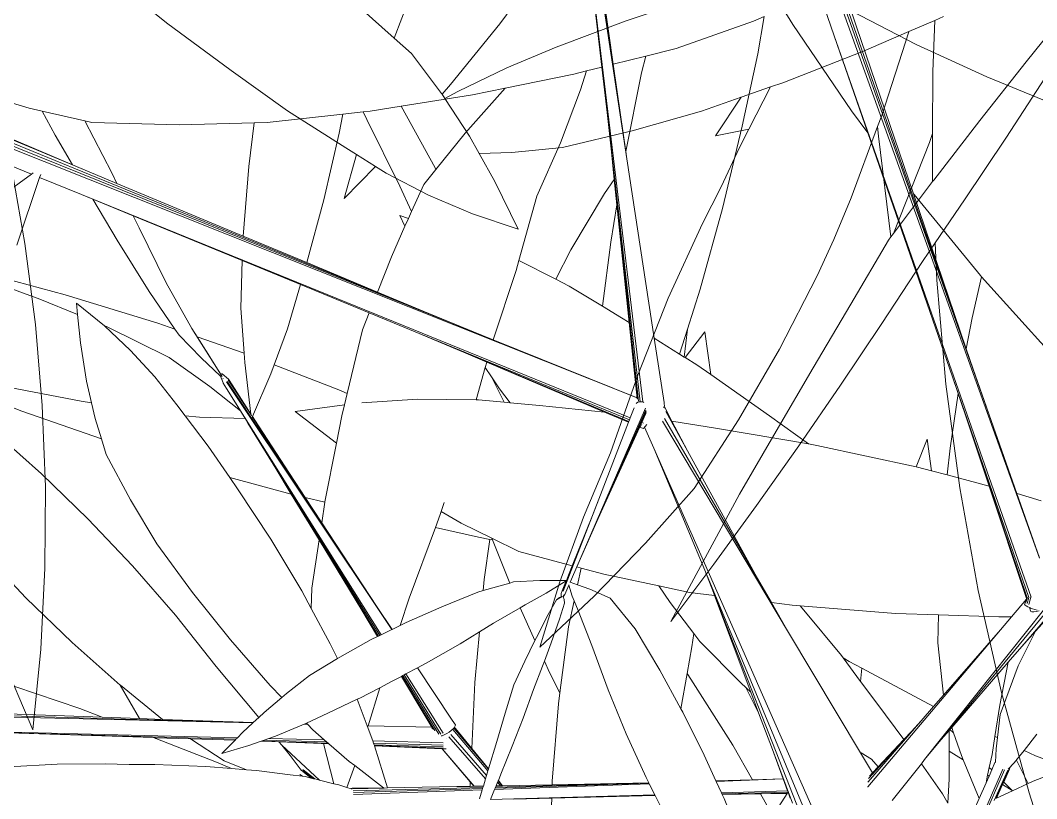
# Model space of a CAD drawing. Header units: millimetres. Extents: x 8 to 218431, y 13 to 56484.
# Drawn here: x 41286.7 to 41479.3, y 8658.9 to 8806.5 of the extents above; entities that cross this region are included whole.
import ezdxf

# ---------------------------------------------------------------- set-up
doc = ezdxf.new("R2010")
doc.units = ezdxf.units.MM
doc.header["$MEASUREMENT"] = 0
doc.layers.add('Edges', color=7, linetype='Continuous', lineweight=18)

# ---------------------------------------------------------------- blocks, each defined once
blk = doc.blocks.new('BAMBOOPLAN')
at = {"layer": 'Edges'}
for p, q in [((-1.974, 7.4927), (-2.9743, 8.7488)), ((-2.0657, 7.6089), (-2.9687, 8.7544)), ((-1.7285, 7.1836), (-2.9809, 8.7428)), ((-2.8629, 8.6354), (-2.6663, 8.3823)), ((-3.1373, 7.8418), (-3.4442, 8.4264)), ((-3.1925, 7.9479), (-3.4423, 8.4281)), ((-2.7907, 8.4348), (-2.715, 8.3392)), ((-2.6939, 8.4181), (-2.4979, 8.3897)), ((-2.6939, 8.4181), (-2.6663, 8.3823)), ((-2.8701, 8.3638), (-2.8313, 8.3319)), ((-2.6663, 8.3823), (-2.3734, 8.0051)), ((-2.4979, 8.3897), (-2.2889, 8.3692)), ((-2.2889, 8.3692), (-2.1041, 8.3588)), ((-2.715, 8.3392), (-2.5436, 8.1209)), ((-2.715, 8.3392), (-1.7153, 7.0763)), ((-2.9348, 8.3058), (-2.9116, 8.3266)), ((-2.9116, 8.3266), (-2.8952, 8.2256)), ((-2.8313, 8.3319), (-2.6047, 8.1624)), ((-3.4002, 8.3002), (-3.2824, 8.0542)), ((-3.4, 8.3001), (-2.8817, 7.2329)), ((-3.3759, 8.3056), (-3.2559, 8.0715)), ((-3.1088, 8.1671), (-2.9348, 8.3058)), ((-2.8952, 8.2256), (-2.8712, 8.0265)), ((-3.1793, 8.1213), (-3.1088, 8.1671)), ((-2.6047, 8.1624), (-2.5436, 8.1209)), ((-3.2559, 8.0715), (-3.1793, 8.1213)), ((-3.1793, 8.1213), (-3.1757, 8.0749)), ((-2.5436, 8.1209), (-2.1116, 7.5705)), ((-3.2559, 8.0715), (-3.1925, 7.9479)), ((-3.1757, 8.0749), (-3.1464, 7.8593)), ((-3.3185, 8.0308), (-3.2824, 8.0542)), ((-3.2824, 8.0542), (-3.2289, 7.9426)), ((-3.5108, 7.9151), (-3.3481, 8.0115)), ((-3.3481, 8.0115), (-3.3185, 8.0308)), ((-3.3185, 8.0308), (-3.3165, 7.9769)), ((-2.8712, 8.0265), (-2.8485, 7.7988)), ((-2.3734, 8.0051), (-2.3707, 8.0033)), ((-2.3734, 8.0051), (-2.1013, 7.6548)), ((-2.3707, 8.0033), (-2.1298, 7.855)), ((-3.3165, 7.9769), (-3.3208, 7.8234)), ((-3.2289, 7.9426), (-2.8882, 7.2313)), ((-3.1832, 7.8458), (-3.2289, 7.9426)), ((-3.1464, 7.8593), (-3.1925, 7.9479)), ((-3.589, 7.8688), (-3.5108, 7.9151)), ((-3.5108, 7.9151), (-3.5733, 7.7645)), ((-3.7612, 7.7772), (-3.589, 7.8688)), ((-3.1514, 7.7777), (-3.1832, 7.8458)), ((-2.8935, 7.2315), (-3.1832, 7.8458)), ((-3.1373, 7.8418), (-3.1464, 7.8593)), ((-2.9086, 7.4062), (-3.1373, 7.8418)), ((-2.1298, 7.855), (-2.1255, 7.8526)), ((-2.1255, 7.8526), (-2.1137, 7.7394)), ((-2.1255, 7.8526), (-1.8827, 7.718)), ((-3.3208, 7.8234), (-3.3347, 7.6665)), ((-2.8485, 7.7988), (-2.8344, 7.5728)), ((-3.8363, 7.7371), (-3.7612, 7.7772)), ((-3.7612, 7.7772), (-3.62, 7.6494)), ((-3.5733, 7.7645), (-3.6166, 7.6455)), ((-3.1514, 7.7777), (-3.164, 7.7327)), ((-3.122, 7.7148), (-3.1514, 7.7777)), ((-3.8538, 7.7288), (-3.8363, 7.7371)), ((-3.164, 7.7327), (-3.2003, 7.5593)), ((-2.1137, 7.7394), (-2.1013, 7.6548)), ((-4.0895, 7.6168), (-3.9032, 7.7053)), ((-3.9032, 7.7053), (-3.8538, 7.7288)), ((-3.9032, 7.7053), (-3.8957, 7.653)), ((-3.8538, 7.7288), (-3.8372, 7.7121)), ((-3.8372, 7.7121), (-3.6942, 7.5707)), ((-3.122, 7.7148), (-3.1046, 7.6134)), ((-2.9862, 7.4241), (-3.122, 7.7148)), ((-3.8957, 7.653), (-3.8762, 7.4692)), ((-3.62, 7.6494), (-3.6166, 7.6455)), ((-3.3347, 7.6665), (-3.3238, 7.4859)), ((-2.1013, 7.6548), (-2.0657, 7.6089)), ((-3.6166, 7.6455), (-3.6343, 7.5966)), ((-4.3118, 7.5336), (-4.1228, 7.6043)), ((-4.1228, 7.6043), (-4.0895, 7.6168)), ((-4.1228, 7.6043), (-4.0975, 7.4879)), ((-3.6343, 7.5966), (-3.6415, 7.5161)), ((-3.1046, 7.6134), (-3.0689, 7.4424)), ((-1.974, 7.4927), (-2.0657, 7.6089)), ((-3.6942, 7.5707), (-3.6415, 7.5161)), ((-2.8344, 7.5728), (-2.8316, 7.4587)), ((-2.0823, 7.5326), (-2.1116, 7.5705)), ((-2.1116, 7.5705), (-1.7212, 7.0733)), ((-3.2003, 7.5593), (-3.2127, 7.4705)), ((-4.5386, 7.4622), (-4.3118, 7.5336)), ((-3.6415, 7.5161), (-3.6433, 7.4957)), ((-2.0823, 7.5326), (-2.0546, 7.3859)), ((-2.0252, 7.4588), (-2.0823, 7.5326)), ((-4.0975, 7.4879), (-4.0511, 7.3048)), ((-3.6682, 7.4954), (-3.6433, 7.4957)), ((-3.6682, 7.4954), (-3.6453, 7.4727)), ((-3.6433, 7.4957), (-3.6453, 7.4727)), ((-3.3238, 7.4859), (-3.2127, 7.4705)), ((-3.3238, 7.4859), (-3.322, 7.4572)), ((-1.8437, 7.329), (-1.974, 7.4927)), ((-4.6753, 7.4471), (-4.5581, 7.46)), ((-4.5581, 7.46), (-4.5386, 7.4622)), ((-4.5581, 7.46), (-4.4428, 7.3502)), ((-3.8762, 7.4692), (-3.8643, 7.2929)), ((-3.6453, 7.4727), (-3.6533, 7.3827)), ((-3.322, 7.4572), (-3.319, 7.2601)), ((-3.2127, 7.4705), (-3.1722, 7.4649)), ((-3.1722, 7.4649), (-3.0689, 7.4424)), ((-2.8316, 7.4587), (-2.8315, 7.4584)), ((-2.8316, 7.4587), (-2.8298, 7.388)), ((-2.8315, 7.4584), (-2.8152, 7.3846)), ((-2.7849, 7.4674), (-2.8129, 7.3841)), ((-2.7849, 7.4674), (-2.7319, 7.3629)), ((-1.7249, 7.0706), (-2.0252, 7.4588)), ((-1.9214, 7.3233), (-2.0252, 7.4588)), ((-4.8396, 7.4377), (-4.7116, 7.4431)), ((-4.7116, 7.4431), (-4.6753, 7.4471)), ((-4.6753, 7.4471), (-4.6208, 7.3971)), ((-3.0689, 7.4424), (-3.0106, 7.4297)), ((-3.0106, 7.4297), (-2.9862, 7.4241)), ((-2.9207, 7.2839), (-2.9862, 7.4241)), ((-2.9086, 7.4062), (-2.8298, 7.388)), ((-2.8268, 7.2503), (-2.9086, 7.4062)), ((-4.6208, 7.3971), (-4.5506, 7.3367)), ((-3.6533, 7.3827), (-3.6579, 7.2798)), ((-2.8298, 7.388), (-2.8152, 7.3846)), ((-2.8152, 7.3846), (-2.8129, 7.3841)), ((-2.8129, 7.3841), (-2.7765, 7.3757)), ((-2.7765, 7.3757), (-2.7319, 7.3629)), ((-2.1208, 7.389), (-2.1251, 7.3082)), ((-2.1208, 7.389), (-2.0818, 7.3116)), ((-2.0546, 7.3859), (-2.0381, 7.3148)), ((-3.5241, 7.2713), (-4.9805, 7.3532)), ((-3.3764, 7.263), (-4.98, 7.3453)), ((-4.8215, 7.355), (-4.5506, 7.3367)), ((-4.8212, 7.3537), (-4.5014, 7.3334)), ((-4.4428, 7.3502), (-4.4202, 7.3282)), ((-2.7319, 7.3629), (-2.5453, 7.3095)), ((-2.8996, 7.2385), (-4.9799, 7.3363)), ((-4.5506, 7.3367), (-4.5014, 7.3334)), ((-4.5014, 7.3334), (-4.4202, 7.3282)), ((-4.4202, 7.3282), (-4.0511, 7.3048)), ((-2.0381, 7.3148), (-1.9214, 7.3233)), ((-1.7262, 7.0683), (-1.9214, 7.3233)), ((-1.8437, 7.329), (-1.8433, 7.329)), ((-1.7285, 7.1843), (-1.8437, 7.329)), ((-1.8433, 7.329), (-1.775, 7.3312)), ((-4.0511, 7.3048), (-3.8643, 7.2929)), ((-3.8643, 7.2929), (-3.6579, 7.2798)), ((-2.5453, 7.3095), (-2.4208, 7.2719)), ((-2.3976, 7.2757), (-2.1251, 7.3082)), ((-2.1251, 7.3082), (-2.121, 7.3087)), ((-2.121, 7.3087), (-2.0818, 7.3116)), ((-2.0818, 7.3116), (-2.0381, 7.3148)), ((-4.804, 7.2847), (-4.6474, 7.2762)), ((-4.7547, 7.1228), (-4.6474, 7.2762)), ((-4.6474, 7.2762), (-4.6438, 7.2815)), ((-4.6232, 7.2749), (-4.6232, 7.2839)), ((-4.6232, 7.2749), (-4.5013, 7.2683)), ((-4.6219, 7.0815), (-4.6232, 7.2749)), ((-4.5013, 7.2683), (-4.4682, 7.2664)), ((-4.5013, 7.2683), (-2.8997, 7.1816)), ((-4.4682, 7.2664), (-4.3693, 7.1834)), ((-4.4682, 7.2664), (-4.3497, 7.2595)), ((-3.6579, 7.2798), (-3.5241, 7.2713)), ((-3.3764, 7.263), (-3.5241, 7.2713)), ((-3.319, 7.2601), (-3.3764, 7.263)), ((-2.8997, 7.2386), (-2.9207, 7.2839)), ((-2.8987, 7.2369), (-2.9207, 7.2839)), ((-2.6726, 7.2303), (-2.4208, 7.2719)), ((-2.4208, 7.2719), (-2.3976, 7.2757)), ((-4.3497, 7.2595), (-4.3237, 7.2342)), ((-4.3497, 7.2595), (-4.0315, 7.241)), ((-4.0315, 7.241), (-3.9933, 7.1177)), ((-4.0315, 7.241), (-3.8612, 7.231)), ((-2.8997, 7.2386), (-3.319, 7.2601)), ((-2.8996, 7.2385), (-2.8997, 7.2386)), ((-2.8984, 7.2362), (-2.8987, 7.2369)), ((-2.8252, 7.2473), (-2.8268, 7.2503)), ((-2.8252, 7.2473), (-2.8225, 7.2418)), ((-2.8237, 7.2369), (-2.8232, 7.2378)), ((-2.8232, 7.2378), (-2.8228, 7.2403)), ((-2.8228, 7.2403), (-2.8225, 7.2418)), ((-2.8228, 7.2403), (-2.8193, 7.2369)), ((-2.8193, 7.2369), (-2.8228, 7.2403)), ((-2.8193, 7.2369), (-2.79, 7.2091)), ((-4.3237, 7.2342), (-4.2067, 7.1173)), ((-3.8612, 7.231), (-3.8554, 7.1068)), ((-3.8612, 7.231), (-3.6605, 7.2194)), ((-3.6605, 7.2194), (-3.6627, 7.1703)), ((-3.6605, 7.2194), (-3.5258, 7.2115)), ((-3.3849, 7.2023), (-3.5258, 7.2115)), ((-3.5258, 7.2115), (-2.9, 7.1751)), ((-2.9075, 6.7158), (-2.8695, 7.2193)), ((-2.8987, 7.2104), (-2.8997, 7.1816)), ((-2.8966, 7.2241), (-2.8971, 7.2228)), ((-2.8941, 7.2276), (-2.8966, 7.2241)), ((-2.8913, 7.2297), (-2.8941, 7.2276)), ((-2.8934, 7.2314), (-2.8935, 7.2315)), ((-2.8935, 6.8866), (-2.8666, 7.2149)), ((-2.8906, 7.2303), (-2.8913, 7.2297)), ((-2.8882, 7.2313), (-2.8906, 7.2303)), ((-2.8645, 7.2115), (-2.89, 6.9261)), ((-2.8864, 7.2321), (-2.8882, 7.2313)), ((-2.8818, 7.2329), (-2.8864, 7.2321)), ((-2.8817, 7.2329), (-2.8818, 7.2329)), ((-2.8783, 7.2327), (-2.8817, 7.2329)), ((-2.8695, 7.2193), (-2.8695, 7.2194)), ((-2.8666, 7.2149), (-2.8666, 7.2149)), ((-2.8645, 7.2115), (-2.8645, 7.2115)), ((-2.8635, 7.2079), (-2.8636, 7.2074)), ((-2.8144, 7.2286), (-2.7242, 7.1468)), ((-2.4267, 6.877), (-2.8116, 7.21)), ((-2.79, 7.2091), (-2.6726, 7.2303)), ((-2.79, 7.2091), (-2.7242, 7.1468)), ((-4.3693, 7.1834), (-4.2423, 7.0795)), ((-2.9001, 7.1705), (-3.3849, 7.2023)), ((-3.3159, 7.1974), (-3.3849, 7.2023)), ((-3.3159, 7.1974), (-3.315, 7.1818)), ((-2.9707, 7.1731), (-3.3159, 7.1974)), ((-3.315, 7.1818), (-3.2913, 7.1638)), ((-3.315, 7.1818), (-3.3097, 7.091)), ((-2.8997, 7.1816), (-2.9, 7.1751)), ((-2.8636, 7.2071), (-2.8661, 7.1798)), ((-2.8637, 7.2044), (-2.8661, 7.1798)), ((-2.8636, 7.2071), (-2.8636, 7.2074)), ((-2.3048, 6.7715), (-2.8139, 7.2008)), ((-3.6627, 7.1703), (-3.6455, 6.9933)), ((-3.2913, 7.1638), (-3.2602, 7.1401)), ((-3.2362, 7.1096), (-3.2913, 7.1638)), ((-3.1432, 7.1327), (-2.9707, 7.1731)), ((-2.9002, 7.1682), (-2.9707, 7.1731)), ((-2.9002, 7.1682), (-2.9079, 6.9579)), ((-2.9001, 7.1705), (-2.9002, 7.1682)), ((-2.9, 7.1751), (-2.9001, 7.1705)), ((-2.8676, 7.1649), (-2.89, 6.9261)), ((-2.8675, 7.1658), (-2.8676, 7.1649)), ((-2.8672, 7.1684), (-2.8675, 7.1659)), ((-2.8671, 7.1658), (-2.8675, 7.1659)), ((-2.8675, 7.1659), (-2.8675, 7.1658)), ((-2.8675, 7.1658), (-2.8593, 7.1653)), ((-2.8668, 7.1731), (-2.8672, 7.1684)), ((-2.8651, 7.1682), (-2.8672, 7.1684)), ((-2.8661, 7.1798), (-2.8668, 7.1731)), ((-2.8668, 7.1731), (-2.8632, 7.1729)), ((-2.8661, 7.1798), (-2.8614, 7.1795)), ((-2.8593, 7.1653), (-2.8574, 7.1653)), ((-2.8574, 7.1653), (-2.8554, 7.1677)), ((-2.8554, 7.1677), (-2.8545, 7.1698)), ((-2.8545, 7.1698), (-2.8535, 7.1723)), ((-2.8545, 7.1698), (-2.8128, 7.1247)), ((-2.8535, 7.1723), (-2.8517, 7.1789)), ((-3.2602, 7.1401), (-3.2201, 7.1136)), ((-3.2201, 7.1136), (-3.1432, 7.1327)), ((-2.7242, 7.1468), (-2.4267, 6.877)), ((-4.2067, 7.1173), (-4.1006, 7.0224)), ((-3.9933, 7.1177), (-3.945, 7.0056)), ((-3.8554, 7.1068), (-3.8576, 7.0027)), ((-3.3038, 7.0929), (-3.2362, 7.1096)), ((-3.2362, 7.1096), (-3.2201, 7.1136)), ((-2.8128, 7.1247), (-2.5745, 6.8568)), ((-2.8128, 7.1247), (-2.039, 6.2888)), ((-4.2423, 7.0795), (-4.143, 7.0061)), ((-3.4608, 7.041), (-3.3097, 7.091)), ((-3.3097, 7.091), (-3.3038, 7.0929)), ((-1.7262, 7.0683), (-1.7261, 7.0701)), ((-1.7248, 7.0704), (-1.7249, 7.0706)), ((-1.7243, 7.0716), (-1.7243, 7.0718)), ((-1.724, 7.0576), (-1.7243, 7.0716)), ((-1.7212, 7.0733), (-1.721, 7.0729)), ((-1.7209, 7.0735), (-1.7209, 7.073)), ((-1.7209, 7.073), (-1.7204, 7.0565)), ((-1.7161, 7.0765), (-1.7161, 7.0763)), ((-1.7161, 7.0763), (-1.7153, 7.0556)), ((-1.7153, 7.0763), (-1.715, 7.076)), ((-1.8444, 6.5661), (-1.6727, 7.0532)), ((-1.82, 6.632), (-1.6603, 7.0617)), ((-1.7261, 7.0669), (-1.7486, 7.0087)), ((-1.7261, 7.0682), (-1.7262, 7.0683)), ((-1.7259, 7.0589), (-1.7261, 7.0682)), ((-1.7261, 7.0669), (-1.7261, 7.0682)), ((-1.726, 7.0604), (-1.7261, 7.0669)), ((-1.726, 7.0604), (-1.7258, 7.0531)), ((-1.7258, 7.0531), (-1.7257, 7.0517)), ((-1.7257, 7.0517), (-1.7238, 7.0503)), ((-1.7238, 7.0503), (-1.7202, 7.0492)), ((-1.7202, 7.0492), (-1.7151, 7.0484)), ((-1.7151, 7.0484), (-1.7108, 7.048)), ((-1.7108, 7.048), (-1.7049, 7.0405)), ((-1.7108, 7.048), (-1.7106, 7.048)), ((-1.7096, 7.0467), (-1.7106, 7.048)), ((-1.7106, 7.048), (-1.709, 7.0478)), ((-1.709, 7.0478), (-1.7073, 7.0478)), ((-1.7065, 7.0468), (-1.7073, 7.0478)), ((-1.7073, 7.0478), (-1.7022, 7.0477)), ((-1.7022, 7.0477), (-1.6952, 7.0479)), ((-1.6958, 7.0408), (-1.6897, 7.0438)), ((-1.6469, 7.0635), (-1.6957, 6.9418)), ((-1.6952, 7.0479), (-1.6884, 7.0485)), ((-1.6897, 7.0438), (-1.6827, 7.0481)), ((-4.1006, 7.0224), (-3.9805, 6.9264)), ((-4.1006, 7.0224), (-4.0797, 7.006)), ((-3.5996, 6.9829), (-3.4608, 7.041)), ((-1.7049, 7.0405), (-1.7037, 7.0391)), ((-1.7037, 7.0391), (-1.7005, 7.0392)), ((-1.7005, 7.0392), (-1.6958, 7.0408)), ((-1.6536, 7.0425), (-1.6744, 6.9928)), ((-4.6268, 6.9849), (-4.4539, 6.9973)), ((-4.4539, 6.9973), (-4.1921, 7.0063)), ((-4.1921, 7.0063), (-4.143, 7.0061)), ((-4.143, 7.0061), (-4.127, 6.9943)), ((-4.127, 6.9943), (-4.0506, 6.9561)), ((-4.0797, 7.006), (-3.945, 7.0056)), ((-4.0797, 7.006), (-4.0359, 6.9717)), ((-3.945, 7.0056), (-3.935, 6.9825)), ((-3.8576, 7.0027), (-3.8582, 6.9764)), ((-3.8576, 7.0027), (-3.6699, 6.9952)), ((-3.6699, 6.9952), (-3.6455, 6.9933)), ((-3.6455, 6.9933), (-3.6425, 6.9624)), ((-1.937, 6.9491), (-1.7808, 6.9973)), ((-1.7808, 6.9973), (-1.7486, 7.0087)), ((-1.7486, 7.0087), (-1.7653, 6.9655)), ((-1.6744, 6.9928), (-1.6957, 6.9418)), ((-1.6744, 6.9928), (-1.6879, 6.8885)), ((-4.6277, 6.9661), (-4.5152, 6.9639)), ((-4.5152, 6.9639), (-4.4051, 6.9573)), ((-4.4181, 6.9855), (-4.4051, 6.9573)), ((-4.4181, 6.9855), (-4.3267, 6.9526)), ((-4.0359, 6.9717), (-3.9857, 6.9308)), ((-3.935, 6.9825), (-3.8733, 6.8555)), ((-3.8582, 6.9764), (-3.8679, 6.8512)), ((-3.7623, 6.9013), (-3.6425, 6.9624)), ((-3.6425, 6.9624), (-3.6395, 6.9319)), ((-1.7653, 6.9655), (-1.9661, 6.4466)), ((-1.7653, 6.9655), (-1.8531, 6.7479)), ((-4.4051, 6.9573), (-4.373, 6.8876)), ((-4.3267, 6.9526), (-4.3206, 6.9523)), ((-4.3267, 6.9526), (-4.3263, 6.9525)), ((-4.3263, 6.9525), (-4.2378, 6.9128)), ((-4.3206, 6.9523), (-4.133, 6.9281)), ((-4.0506, 6.9561), (-3.9846, 6.9257)), ((-3.984, 6.9327), (-3.9846, 6.9322)), ((-3.9835, 6.9331), (-3.984, 6.9327)), ((-3.983, 6.9333), (-3.9835, 6.9331)), ((-3.9827, 6.9334), (-3.983, 6.9333)), ((-3.9617, 6.9254), (-3.9827, 6.9334)), ((-2.9079, 6.9579), (-2.918, 6.6784)), ((-2.9079, 6.9579), (-2.9101, 6.9027)), ((-2.0483, 6.9148), (-1.937, 6.9491)), ((-1.937, 6.9491), (-1.9137, 6.8772)), ((-1.6957, 6.9418), (-1.7169, 6.889)), ((-4.2378, 6.9128), (-4.1528, 6.8666)), ((-4.133, 6.9281), (-4.0027, 6.8904)), ((-3.9852, 6.9316), (-3.9857, 6.9309)), ((-3.9857, 6.9309), (-3.9857, 6.9308)), ((-3.9857, 6.9308), (-3.9812, 6.9271)), ((-3.9846, 6.9322), (-3.9852, 6.9316)), ((-3.9726, 6.9111), (-3.9846, 6.9257)), ((-3.9846, 6.9257), (-3.9844, 6.9256)), ((-3.9839, 6.9253), (-3.9837, 6.9252)), ((-3.9766, 6.922), (-3.9754, 6.9214)), ((-3.9723, 6.9118), (-3.9727, 6.9121)), ((-3.9726, 6.9111), (-3.9724, 6.911)), ((-3.9719, 6.9106), (-3.9724, 6.911)), ((-3.9724, 6.911), (-3.9721, 6.9106)), ((-3.9721, 6.9106), (-3.9591, 6.9001)), ((-3.3226, 6.4286), (-3.9643, 6.9169)), ((-3.3827, 6.4753), (-3.963, 6.9188)), ((-3.9617, 6.9254), (-3.9473, 6.9139)), ((-3.9614, 6.9224), (-3.8725, 6.8537)), ((-3.9612, 6.9248), (-3.9473, 6.9139)), ((-3.9611, 6.9238), (-3.8732, 6.8553)), ((-3.9473, 6.9139), (-3.8733, 6.8555)), ((-3.6395, 6.9319), (-3.629, 6.8568)), ((-2.89, 6.9261), (-2.8935, 6.8866)), ((-2.299, 6.8498), (-2.0483, 6.9148)), ((-4.373, 6.8876), (-4.323, 6.7947)), ((-4.0027, 6.8904), (-3.9034, 6.8548)), ((-3.9591, 6.9001), (-3.345, 6.4062)), ((-3.9591, 6.9001), (-3.9034, 6.8548)), ((-3.7623, 6.9013), (-3.629, 6.8568)), ((-2.9101, 6.9027), (-2.9193, 6.6776)), ((-2.9174, 6.7513), (-2.9101, 6.9027)), ((-2.9045, 6.7522), (-2.8935, 6.8866)), ((-1.7169, 6.889), (-1.8037, 6.6725)), ((-1.7169, 6.889), (-1.7, 6.7717)), ((-1.6879, 6.8885), (-1.691, 6.7488)), ((-4.1528, 6.8666), (-4.0716, 6.8139)), ((-3.9034, 6.8548), (-3.8842, 6.8392)), ((-3.8733, 6.8555), (-3.8732, 6.8553)), ((-3.8732, 6.8553), (-3.8725, 6.8537)), ((-3.8725, 6.8537), (-3.8701, 6.8519)), ((-3.8679, 6.8502), (-3.868, 6.8498)), ((-3.8679, 6.8512), (-3.8587, 6.844)), ((-3.8679, 6.8512), (-3.8679, 6.8511)), ((-3.8679, 6.8511), (-3.8587, 6.844)), ((-3.8679, 6.8511), (-3.8679, 6.8502)), ((-3.8679, 6.8502), (-3.742, 6.7529)), ((-3.629, 6.8568), (-3.6066, 6.6963)), ((-2.5745, 6.8568), (-2.0663, 6.2858)), ((-2.5322, 6.8072), (-2.5745, 6.8568)), ((-2.3754, 6.8326), (-2.4267, 6.877)), ((-1.9137, 6.8772), (-1.8531, 6.7479)), ((-4.0022, 6.8025), (-3.8842, 6.8392)), ((-3.8842, 6.8392), (-3.8732, 6.8302)), ((-3.8732, 6.8302), (-3.7616, 6.7383)), ((-3.8732, 6.8302), (-3.3484, 6.4028)), ((-3.8587, 6.844), (-3.742, 6.7529)), ((-2.3754, 6.8326), (-2.3195, 6.8444)), ((-2.3048, 6.7715), (-2.3754, 6.8326)), ((-2.3195, 6.8444), (-2.299, 6.8498)), ((-2.299, 6.8498), (-2.2852, 6.8422)), ((-2.2852, 6.8422), (-2.1494, 6.7588)), ((-4.0716, 6.8139), (-4.0403, 6.7931)), ((-4.0403, 6.7931), (-4.0022, 6.8025)), ((-3.3009, 6.8), (-3.3005, 6.7746)), ((-2.5938, 6.7865), (-2.5267, 6.8006)), ((-2.1172, 6.32), (-2.5322, 6.8072)), ((-2.5267, 6.8006), (-2.5322, 6.8072)), ((-2.3488, 6.5857), (-2.5267, 6.8006)), ((-4.323, 6.7947), (-4.2912, 6.7439)), ((-4.0403, 6.7931), (-3.9546, 6.7361)), ((-3.3005, 6.7746), (-3.2393, 6.7626)), ((-3.3005, 6.7746), (-3.3003, 6.7657)), ((-2.8294, 6.7574), (-2.6784, 6.776)), ((-2.6784, 6.776), (-2.5938, 6.7865)), ((-2.6784, 6.776), (-2.6347, 6.7435)), ((-2.0147, 6.527), (-2.3048, 6.7715)), ((-1.7, 6.7717), (-1.6852, 6.6877)), ((-4.3194, 6.7392), (-4.2912, 6.7439)), ((-4.2912, 6.7439), (-4.268, 6.7069)), ((-3.742, 6.7529), (-3.6606, 6.69)), ((-3.3003, 6.7657), (-3.3011, 6.7289)), ((-3.3011, 6.7289), (-3.1822, 6.7416)), ((-3.2393, 6.7626), (-3.1479, 6.7511)), ((-3.1822, 6.7416), (-3.1517, 6.746)), ((-3.1517, 6.746), (-3.1444, 6.7471)), ((-3.1517, 6.746), (-3.1305, 6.6387)), ((-3.1479, 6.7511), (-3.0666, 6.7409)), ((-3.1479, 6.7511), (-3.1444, 6.7471)), ((-3.1444, 6.7471), (-3.0619, 6.6519)), ((-3.0666, 6.7409), (-2.9174, 6.7513)), ((-2.9187, 6.7242), (-2.9174, 6.7513)), ((-2.9075, 6.7158), (-2.9045, 6.7522)), ((-2.9045, 6.7522), (-2.8927, 6.753)), ((-2.8927, 6.753), (-2.8294, 6.7574)), ((-2.8927, 6.753), (-2.8872, 6.7071)), ((-2.6347, 6.7435), (-2.5465, 6.6851)), ((-2.1494, 6.7588), (-2.1433, 6.7547)), ((-2.1433, 6.7547), (-2.1244, 6.7508)), ((-2.1433, 6.7547), (-2.0774, 6.7099)), ((-2.1244, 6.7508), (-2.0857, 6.7446)), ((-2.0857, 6.7446), (-2.0774, 6.7099)), ((-2.0857, 6.7446), (-1.8684, 6.71)), ((-1.8531, 6.7479), (-1.8684, 6.71)), ((-1.691, 6.7488), (-1.6774, 6.6868)), ((-4.5137, 6.7111), (-4.3194, 6.7392)), ((-3.9546, 6.7361), (-3.8715, 6.6744)), ((-3.7616, 6.7383), (-3.6995, 6.6866)), ((-3.7616, 6.7383), (-3.351, 6.4002)), ((-3.3011, 6.7289), (-3.3056, 6.5241)), ((-2.9196, 6.7087), (-2.9187, 6.7242)), ((-2.9195, 6.7087), (-2.9187, 6.7242)), ((-2.9081, 6.7072), (-2.9075, 6.7158)), ((-1.58, 6.7305), (-1.5982, 6.6776)), ((-4.268, 6.7069), (-4.2344, 6.6606)), ((-3.8715, 6.6744), (-3.6995, 6.6866)), ((-3.6995, 6.6866), (-3.5878, 6.5938)), ((-3.6606, 6.69), (-3.6065, 6.6959)), ((-3.6606, 6.69), (-3.5963, 6.6404)), ((-3.6066, 6.6963), (-3.6065, 6.6959)), ((-3.6065, 6.6959), (-3.5963, 6.6404)), ((-3.0537, 6.6577), (-2.9874, 6.685)), ((-2.9874, 6.685), (-2.9196, 6.7087)), ((-2.9595, 6.658), (-2.9197, 6.7068)), ((-2.9215, 6.6734), (-2.9197, 6.7068)), ((-2.9211, 6.675), (-2.9195, 6.707)), ((-2.9197, 6.7068), (-2.9195, 6.707)), ((-2.9196, 6.7087), (-2.9195, 6.7087)), ((-2.9195, 6.707), (-2.9195, 6.7087)), ((-2.9108, 6.6715), (-2.9088, 6.6985)), ((-2.909, 6.6989), (-2.9092, 6.6991)), ((-2.9088, 6.6985), (-2.909, 6.6989)), ((-2.9081, 6.7072), (-2.9088, 6.7072)), ((-2.8911, 6.6734), (-2.9088, 6.6985)), ((-2.8872, 6.7071), (-2.9081, 6.7072)), ((-2.8513, 6.7069), (-2.8872, 6.7071)), ((-2.7915, 6.7015), (-2.8513, 6.7069)), ((-2.7004, 6.6456), (-2.7915, 6.7015)), ((-2.5465, 6.6851), (-2.5402, 6.6495)), ((-2.5465, 6.6851), (-2.524, 6.6702)), ((-2.0774, 6.7099), (-2.0169, 6.6688)), ((-1.8684, 6.71), (-1.8875, 6.6627)), ((-1.6852, 6.6877), (-1.6774, 6.6868)), ((-1.6852, 6.6877), (-1.6766, 6.6391)), ((-1.6774, 6.6868), (-1.6708, 6.6569)), ((-4.6614, 6.6691), (-4.4626, 6.6612)), ((-4.4626, 6.6612), (-4.2344, 6.6606)), ((-4.2344, 6.6606), (-4.2082, 6.6245)), ((-3.8715, 6.6744), (-3.8417, 6.6522)), ((-3.0619, 6.6519), (-3.0537, 6.6577)), ((-3.0036, 6.6092), (-2.9595, 6.658)), ((-2.9281, 6.6504), (-2.916, 6.6635)), ((-2.9281, 6.6504), (-2.9221, 6.6584)), ((-2.9221, 6.6584), (-2.9183, 6.6618)), ((-2.9215, 6.6734), (-2.9216, 6.6717)), ((-2.9216, 6.6717), (-2.9213, 6.6701)), ((-2.9213, 6.6701), (-2.9183, 6.6618)), ((-2.9183, 6.6618), (-2.9161, 6.6637)), ((-2.9135, 6.6633), (-2.9141, 6.6641)), ((-2.9135, 6.6633), (-2.9136, 6.6631)), ((-2.9112, 6.6699), (-2.9135, 6.6633)), ((-2.9085, 6.6573), (-2.9135, 6.6633)), ((-2.913, 6.6681), (-2.9131, 6.6673)), ((-2.9112, 6.6703), (-2.9109, 6.674)), ((-2.9112, 6.6699), (-2.9108, 6.6715)), ((-2.9109, 6.6741), (-2.9109, 6.674)), ((-2.8819, 6.663), (-2.8911, 6.6734)), ((-2.8819, 6.663), (-2.8732, 6.5913)), ((-2.8629, 6.6415), (-2.8819, 6.663)), ((-2.524, 6.6702), (-2.3817, 6.6)), ((-2.0169, 6.6688), (-1.9152, 6.5995)), ((-1.8875, 6.6627), (-1.9695, 6.4595)), ((-1.9032, 6.6263), (-1.8875, 6.6627)), ((-1.8078, 6.6624), (-1.82, 6.632)), ((-1.8065, 6.6654), (-1.8078, 6.6624)), ((-1.8078, 6.6624), (-1.7896, 6.6097)), ((-1.8037, 6.6725), (-1.8065, 6.6654)), ((-1.8065, 6.6654), (-1.7939, 6.66)), ((-1.8037, 6.6725), (-1.7939, 6.66)), ((-1.7939, 6.66), (-1.754, 6.6089)), ((-1.5982, 6.6776), (-1.6089, 6.6467)), ((-1.5982, 6.6776), (-1.5644, 6.6736)), ((-1.5644, 6.6736), (-1.4714, 6.6718)), ((-1.4714, 6.6718), (-1.5475, 6.6073)), ((-3.8417, 6.6522), (-3.7122, 6.553)), ((-3.5963, 6.6404), (-3.3827, 6.4753)), ((-3.1305, 6.6387), (-3.1232, 6.6089)), ((-3.1232, 6.6089), (-3.0619, 6.6519)), ((-2.9359, 6.6053), (-2.9281, 6.6504)), ((-2.9038, 6.6486), (-2.9085, 6.6573)), ((-2.9029, 6.6028), (-2.9038, 6.6486)), ((-2.797, 6.5645), (-2.8629, 6.6415)), ((-2.6012, 6.5615), (-2.7004, 6.6456)), ((-2.5402, 6.6495), (-2.5284, 6.5769)), ((-1.8444, 6.5661), (-1.82, 6.632)), ((-1.6766, 6.6391), (-1.6721, 6.6033)), ((-1.6708, 6.6569), (-1.6608, 6.6225)), ((-1.6093, 6.6459), (-1.6201, 6.6199)), ((-1.6089, 6.6467), (-1.6093, 6.6459)), ((-1.6093, 6.6459), (-1.5587, 6.5965)), ((-4.2082, 6.6245), (-4.1062, 6.5299)), ((-3.136, 6.6), (-3.1232, 6.6089)), ((-3.0137, 6.5975), (-3.0036, 6.6092)), ((-2.9457, 6.5356), (-2.9359, 6.6053)), ((-2.9031, 6.5354), (-2.9029, 6.6028)), ((-1.9708, 6.4692), (-1.9032, 6.6263)), ((-1.9152, 6.5995), (-1.9032, 6.6263)), ((-1.7896, 6.6097), (-1.7457, 6.5996)), ((-1.7896, 6.6097), (-1.7651, 6.5384)), ((-1.754, 6.6089), (-1.7457, 6.5996)), ((-1.6721, 6.6033), (-1.6637, 6.5991)), ((-1.6721, 6.6033), (-1.6695, 6.5819)), ((-1.6708, 6.1559), (-1.6362, 6.6107)), ((-1.6678, 6.1522), (-1.6308, 6.6109)), ((-1.6619, 6.6207), (-1.6637, 6.5991)), ((-1.6608, 6.6225), (-1.6619, 6.6207)), ((-1.6608, 6.6225), (-1.6605, 6.6215)), ((-1.6223, 6.6129), (-1.6303, 6.523)), ((-1.6197, 6.6145), (-1.6276, 6.5303)), ((-1.6185, 6.6164), (-1.6222, 6.5786)), ((-1.6201, 6.6199), (-1.6221, 6.6152)), ((-1.6188, 6.6184), (-1.6201, 6.6199)), ((-1.6185, 6.6164), (-1.6188, 6.6184)), ((-1.5475, 6.6073), (-1.5587, 6.5965)), ((-4.5176, 6.5847), (-4.357, 6.518)), ((-3.5878, 6.5938), (-3.564, 6.4642)), ((-3.5878, 6.5938), (-3.4167, 6.4516)), ((-3.2151, 6.5309), (-3.136, 6.6)), ((-3.0683, 6.5345), (-3.0137, 6.5975)), ((-3.0137, 6.5975), (-2.9468, 6.527)), ((-2.8732, 6.5913), (-2.8364, 6.4147)), ((-2.5284, 6.5769), (-2.5136, 6.5661)), ((-2.5284, 6.5769), (-2.5128, 6.4809)), ((-2.3817, 6.6), (-2.3657, 6.5931)), ((-2.3657, 6.5931), (-2.3185, 6.5464)), ((-2.3657, 6.5931), (-2.3488, 6.5857)), ((-2.3105, 6.5394), (-2.3488, 6.5857)), ((-1.9567, 6.507), (-1.9152, 6.5995)), ((-1.7457, 6.5996), (-1.6706, 6.5147)), ((-1.6695, 6.5819), (-1.6652, 6.581)), ((-1.6695, 6.5819), (-1.6668, 6.5607)), ((-1.6652, 6.581), (-1.6668, 6.5607)), ((-1.6637, 6.5991), (-1.6652, 6.581)), ((-1.6222, 6.5786), (-1.6229, 6.5712)), ((-1.6222, 6.5786), (-1.5937, 6.5644)), ((-1.5587, 6.5965), (-1.5924, 6.5641)), ((-3.7122, 6.553), (-3.5875, 6.4481)), ((-2.7157, 6.4652), (-2.797, 6.5645)), ((-2.5128, 6.4809), (-2.6012, 6.5615)), ((-2.5136, 6.5661), (-2.348, 6.4333)), ((-1.8913, 6.4332), (-1.8491, 6.5528)), ((-1.8491, 6.5528), (-1.8444, 6.5661)), ((-1.8491, 6.5528), (-1.7687, 6.4938)), ((-1.6668, 6.5607), (-1.6706, 6.5147)), ((-1.6229, 6.5712), (-1.6269, 6.531)), ((-1.5924, 6.5641), (-1.6269, 6.531)), ((-1.6229, 6.5712), (-1.5937, 6.5644)), ((-1.5937, 6.5644), (-1.5924, 6.5641)), ((-4.1062, 6.5299), (-3.9996, 6.441)), ((-3.3056, 6.5241), (-3.3047, 6.4464)), ((-3.2922, 6.4589), (-3.2151, 6.5309)), ((-3.0965, 6.5), (-3.0683, 6.5345)), ((-2.9544, 6.4654), (-2.9468, 6.527)), ((-2.9468, 6.527), (-2.9457, 6.5356)), ((-2.9042, 6.4821), (-2.9031, 6.5354)), ((-2.3185, 6.5464), (-2.3105, 6.5394)), ((-2.2427, 6.4575), (-2.3105, 6.5394)), ((-2.0128, 6.527), (-2.0147, 6.527)), ((-1.9662, 6.486), (-2.0147, 6.527)), ((-1.9807, 6.5199), (-2.0128, 6.527)), ((-1.9567, 6.507), (-1.9807, 6.5199)), ((-1.7651, 6.5384), (-1.7464, 6.4755)), ((-1.6276, 6.5303), (-1.6296, 6.5284)), ((-1.6269, 6.531), (-1.6276, 6.5303)), ((-4.357, 6.518), (-4.1984, 6.4439)), ((-3.1353, 6.4524), (-3.0965, 6.5)), ((-3.0965, 6.5), (-3.0637, 6.3665)), ((-1.9662, 6.486), (-1.9567, 6.507)), ((-1.7687, 6.4938), (-1.7464, 6.4755)), ((-1.6706, 6.5147), (-1.6785, 6.4198)), ((-3.3221, 6.429), (-3.3827, 6.4753)), ((-2.9617, 6.3949), (-2.9544, 6.4654)), ((-2.9072, 6.3999), (-2.9045, 6.4677)), ((-2.9045, 6.4677), (-2.9042, 6.4821)), ((-2.9042, 6.4821), (-2.881, 6.4576)), ((-2.6305, 6.3685), (-2.7157, 6.4652)), ((-2.5051, 6.4739), (-2.5128, 6.4809)), ((-2.4124, 6.383), (-2.5051, 6.4739)), ((-1.9712, 6.4748), (-1.9662, 6.486)), ((-1.9712, 6.4682), (-1.9708, 6.4692)), ((-4.1984, 6.4439), (-4.0424, 6.3626)), ((-3.9996, 6.441), (-3.8651, 6.3471)), ((-3.5875, 6.4481), (-3.5474, 6.4111)), ((-3.564, 6.4642), (-3.5474, 6.4111)), ((-3.3531, 6.3981), (-3.4167, 6.4516)), ((-3.4167, 6.4516), (-3.3528, 6.3984)), ((-3.3221, 6.429), (-3.3047, 6.4464)), ((-3.3047, 6.4464), (-3.2922, 6.4589)), ((-3.2052, 6.3725), (-3.1353, 6.4524)), ((-2.881, 6.4576), (-2.8364, 6.4147)), ((-2.1894, 6.392), (-2.2427, 6.4575)), ((-2.144, 6.3383), (-2.2427, 6.4575)), ((-1.9695, 6.4595), (-1.97, 6.4583)), ((-1.9663, 6.446), (-1.9664, 6.4458)), ((-1.9661, 6.4466), (-1.9663, 6.4462)), ((-3.5474, 6.4111), (-3.4677, 6.3378)), ((-3.345, 6.4062), (-3.3226, 6.4286)), ((-3.3226, 6.4286), (-3.3221, 6.429)), ((-2.8364, 6.4147), (-2.8303, 6.3855)), ((-2.348, 6.4333), (-2.2672, 6.3623)), ((-3.4311, 6.3123), (-3.3669, 6.3844)), ((-3.3669, 6.3844), (-3.3531, 6.3981)), ((-3.3531, 6.3981), (-3.3528, 6.3984)), ((-3.3528, 6.3984), (-3.351, 6.4002)), ((-3.351, 6.4002), (-3.3484, 6.4028)), ((-3.3484, 6.4028), (-3.345, 6.4062)), ((-2.9587, 6.3151), (-2.9617, 6.3949)), ((-2.9088, 6.3178), (-2.9072, 6.3999)), ((-2.8303, 6.3855), (-2.778, 6.1819)), ((-2.3594, 6.3271), (-2.4124, 6.383)), ((-2.1892, 6.3918), (-2.3586, 6.3263)), ((-2.1894, 6.392), (-2.2672, 6.3623)), ((-2.1892, 6.3918), (-2.1894, 6.392)), ((-2.1673, 6.3649), (-2.1892, 6.3918)), ((-4.0424, 6.3626), (-3.8892, 6.2743)), ((-3.2231, 6.3533), (-3.2052, 6.3725)), ((-3.0637, 6.3665), (-3.0131, 6.1948)), ((-2.5414, 6.2746), (-2.6305, 6.3685)), ((-2.2672, 6.3623), (-2.3594, 6.3271)), ((-2.335, 6.3014), (-2.1673, 6.3649)), ((-2.3329, 6.2992), (-2.1655, 6.3617)), ((-2.1663, 6.3589), (-2.3321, 6.2983)), ((-2.1666, 6.3576), (-2.2342, 6.3333)), ((-2.1666, 6.3576), (-2.1834, 6.2883)), ((-2.1653, 6.3624), (-2.1673, 6.3649)), ((-2.1663, 6.3589), (-2.1666, 6.3576)), ((-2.1661, 6.3598), (-2.1663, 6.3589)), ((-2.1543, 6.3489), (-2.1653, 6.3624)), ((-3.8651, 6.3471), (-3.7265, 6.2595)), ((-3.4677, 6.3378), (-3.4362, 6.3062)), ((-3.2509, 6.3235), (-3.2472, 6.3275)), ((-3.2472, 6.3275), (-3.2233, 6.353)), ((-3.2472, 6.3275), (-3.0994, 6.2086)), ((-3.2233, 6.353), (-3.2231, 6.3533)), ((-3.0908, 6.2522), (-3.2233, 6.353)), ((-3.0908, 6.2522), (-3.2231, 6.3533)), ((-2.2342, 6.3333), (-2.3319, 6.2981)), ((-2.2342, 6.3333), (-2.1886, 6.2932)), ((-3.4928, 6.238), (-3.4362, 6.3062)), ((-3.4362, 6.3062), (-3.4311, 6.3123)), ((-3.2778, 6.2948), (-3.2568, 6.3172)), ((-3.2568, 6.3172), (-3.256, 6.318)), ((-3.1622, 6.2377), (-3.2568, 6.3172)), ((-3.256, 6.318), (-3.254, 6.3203)), ((-3.256, 6.318), (-3.1234, 6.2078)), ((-3.254, 6.3203), (-3.2509, 6.3235)), ((-3.254, 6.3203), (-3.1102, 6.2019)), ((-3.2509, 6.3235), (-3.1044, 6.2041)), ((-2.9554, 6.2346), (-2.9587, 6.3151)), ((-2.9115, 6.236), (-2.9088, 6.3178)), ((-2.3586, 6.3263), (-2.3594, 6.3271)), ((-2.335, 6.3014), (-2.3586, 6.3263)), ((-2.3329, 6.2992), (-2.335, 6.3014)), ((-3.8892, 6.2743), (-3.7393, 6.1793)), ((-3.3022, 6.269), (-3.2778, 6.2948)), ((-2.5298, 6.2632), (-2.5414, 6.2746)), ((-2.3321, 6.2983), (-2.3329, 6.2992)), ((-2.3319, 6.2981), (-2.3321, 6.2983)), ((-2.3233, 6.2891), (-2.3319, 6.2981)), ((-2.2381, 6.1924), (-2.3233, 6.2891)), ((-4.4432, 6.2683), (-4.2871, 6.187)), ((-3.7265, 6.2595), (-3.5842, 6.1783)), ((-3.3439, 6.2249), (-3.3022, 6.269)), ((-3.3022, 6.269), (-3.2983, 6.1614)), ((-3.0795, 6.2436), (-3.0908, 6.2522)), ((-2.5275, 6.261), (-2.9184, 6.11)), ((-2.529, 6.2624), (-2.9181, 6.1139)), ((-2.5295, 6.2629), (-2.9179, 6.1169)), ((-2.7753, 6.173), (-2.5298, 6.2632)), ((-2.5295, 6.2629), (-2.5298, 6.2632)), ((-2.529, 6.2624), (-2.5295, 6.2629)), ((-2.5275, 6.261), (-2.529, 6.2624)), ((-2.5037, 6.2377), (-2.5275, 6.261)), ((-3.5359, 6.1717), (-3.4928, 6.238)), ((-3.4123, 6.1577), (-3.3495, 6.2194)), ((-3.3495, 6.2194), (-3.3439, 6.2249)), ((-3.3495, 6.2194), (-3.301, 6.1605)), ((-3.1339, 6.2138), (-3.1622, 6.2377)), ((-3.1333, 6.2135), (-3.1622, 6.2377)), ((-3.0857, 6.2167), (-3.0815, 6.2228)), ((-3.0815, 6.2228), (-3.0782, 6.2285)), ((-3.0795, 6.2436), (-3.0756, 6.2404)), ((-3.0782, 6.2285), (-3.0771, 6.2312)), ((-3.0779, 6.2267), (-2.9519, 6.152)), ((-3.0771, 6.2312), (-3.0762, 6.2333)), ((-3.0771, 6.2312), (-2.9521, 6.156)), ((-3.0762, 6.2333), (-3.0761, 6.2336)), ((-3.0762, 6.2333), (-3.0725, 6.231)), ((-3.0761, 6.2336), (-3.0752, 6.2377)), ((-3.0752, 6.2377), (-3.0756, 6.2404)), ((-3.0725, 6.231), (-3.0131, 6.1948)), ((-2.9522, 6.1577), (-2.9554, 6.2346)), ((-2.9203, 6.0801), (-2.5037, 6.2377)), ((-2.9155, 6.1546), (-2.9115, 6.236)), ((-2.7646, 6.1379), (-2.502, 6.236)), ((-2.502, 6.236), (-2.5037, 6.2377)), ((-2.481, 6.2154), (-2.502, 6.236)), ((-3.1339, 6.2138), (-3.2983, 6.1614)), ((-3.1333, 6.2133), (-3.1339, 6.2138)), ((-3.1333, 6.2135), (-3.1329, 6.2131)), ((-3.1333, 6.2133), (-3.1333, 6.2135)), ((-3.132, 6.2103), (-3.1333, 6.2133)), ((-3.1329, 6.213), (-3.1329, 6.2131)), ((-3.1329, 6.213), (-3.1325, 6.2127)), ((-3.1315, 6.2118), (-3.1325, 6.2127)), ((-3.1312, 6.2117), (-3.1325, 6.2127)), ((-3.1288, 6.2097), (-3.1304, 6.211)), ((-3.1281, 6.2091), (-3.1288, 6.2097)), ((-3.1234, 6.2078), (-3.1229, 6.2073)), ((-3.102, 6.1998), (-3.1004, 6.2009)), ((-3.1004, 6.2009), (-3.0983, 6.2029)), ((-3.0983, 6.2029), (-3.0955, 6.2054)), ((-3.0955, 6.2054), (-3.0904, 6.2108)), ((-3.0904, 6.2108), (-3.0857, 6.2167)), ((-3.0877, 6.1985), (-3.0879, 6.1986)), ((-3.0876, 6.1984), (-3.0877, 6.1985)), ((-2.951, 6.1295), (-3.0817, 6.2043)), ((-2.9513, 6.1381), (-3.0788, 6.2119)), ((-3.0131, 6.1948), (-2.9522, 6.1577)), ((-4.2871, 6.187), (-4.1286, 6.1129)), ((-3.5854, 6.086), (-3.7393, 6.1793)), ((-3.5842, 6.1783), (-3.5442, 6.1577)), ((-3.5442, 6.1577), (-3.5359, 6.1717)), ((-3.273, 6.1265), (-3.0916, 6.1841)), ((-3.2691, 6.1217), (-3.0896, 6.1781)), ((-3.2662, 6.1181), (-3.0878, 6.1733)), ((-3.0864, 6.17), (-3.2648, 6.1162)), ((-3.0882, 6.1677), (-3.2643, 6.1155)), ((-3.0856, 6.1685), (-3.0882, 6.1677)), ((-3.0882, 6.1677), (-2.9732, 6.1002)), ((-3.0882, 6.1677), (-2.9876, 6.1079)), ((-3.0856, 6.1685), (-3.0779, 6.1709)), ((-3.0778, 6.1711), (-3.0779, 6.1709)), ((-2.9013, 6.1266), (-2.7753, 6.173)), ((-2.778, 6.1819), (-2.7753, 6.173)), ((-3.5762, 6.1035), (-3.5442, 6.1577)), ((-3.4584, 6.1134), (-3.4123, 6.1577)), ((-3.2983, 6.1614), (-3.301, 6.1605)), ((-3.301, 6.1605), (-3.273, 6.1265)), ((-2.9521, 6.156), (-2.9522, 6.1577)), ((-2.952, 6.1539), (-2.9521, 6.156)), ((-2.9519, 6.152), (-2.952, 6.1539)), ((-2.9513, 6.1381), (-2.9519, 6.152)), ((-2.951, 6.1295), (-2.9513, 6.1381)), ((-2.917, 6.1313), (-2.9168, 6.1348)), ((-2.9168, 6.1348), (-2.9167, 6.136)), ((-2.9168, 6.1348), (-2.9025, 6.1262)), ((-2.9167, 6.136), (-2.9155, 6.1546)), ((-2.9167, 6.136), (-2.9013, 6.1266)), ((-2.8608, 6.1019), (-2.7646, 6.1379)), ((-2.7646, 6.1379), (-2.7291, 6.0219)), ((-4.1286, 6.1129), (-3.9682, 6.0463)), ((-3.4681, 6.1041), (-3.4631, 6.1089)), ((-3.4548, 6.1115), (-3.4631, 6.1089)), ((-3.4631, 6.1089), (-3.4629, 6.1091)), ((-3.4629, 6.1091), (-3.4584, 6.1134)), ((-3.4549, 6.1116), (-3.4629, 6.1091)), ((-3.4584, 6.1134), (-3.4549, 6.1116)), ((-3.4549, 6.1116), (-3.4548, 6.1115)), ((-3.4548, 6.1115), (-3.4359, 6.1017)), ((-3.273, 6.1265), (-3.2691, 6.1217)), ((-3.2691, 6.1217), (-3.267, 6.1192)), ((-3.267, 6.1192), (-3.2662, 6.1181)), ((-3.2662, 6.1181), (-3.2648, 6.1162)), ((-3.2648, 6.1162), (-3.2643, 6.1155)), ((-3.2643, 6.1155), (-3.1943, 6.0197)), ((-2.9876, 6.1079), (-2.9846, 6.0979)), ((-2.9876, 6.1079), (-2.9741, 6.0999)), ((-2.9732, 6.1002), (-2.9501, 6.1087)), ((-2.9501, 6.1087), (-2.951, 6.1295)), ((-2.9499, 6.1049), (-2.9501, 6.1087)), ((-2.9203, 6.0801), (-2.9184, 6.11)), ((-2.9184, 6.11), (-2.9181, 6.1139)), ((-2.9181, 6.1139), (-2.9179, 6.1169)), ((-2.9179, 6.1169), (-2.9177, 6.1206)), ((-2.9177, 6.1206), (-2.917, 6.1313)), ((-2.9177, 6.1206), (-2.9062, 6.1249)), ((-2.917, 6.1313), (-2.9062, 6.1249)), ((-2.9062, 6.1249), (-2.9025, 6.1262)), ((-2.9025, 6.1262), (-2.9013, 6.1266)), ((-3.5951, 6.0678), (-3.5854, 6.086)), ((-3.5854, 6.086), (-3.5762, 6.1035)), ((-3.5517, 6.033), (-3.3905, 6.0836)), ((-3.55, 6.0302), (-3.3848, 6.0813)), ((-3.5415, 6.0411), (-3.3982, 6.0867)), ((-3.526, 6.0534), (-3.4681, 6.1041)), ((-3.4359, 6.1017), (-3.3982, 6.0867)), ((-3.383, 6.0806), (-3.423, 6.0685)), ((-3.3982, 6.0867), (-3.3905, 6.0836)), ((-3.3827, 6.0805), (-3.3971, 6.0762)), ((-3.3905, 6.0836), (-3.3848, 6.0813)), ((-3.3848, 6.0813), (-3.383, 6.0806)), ((-3.383, 6.0806), (-3.3827, 6.0805)), ((-3.3827, 6.0805), (-3.315, 6.0534)), ((-2.9499, 6.1049), (-3.279, 5.9812)), ((-2.9498, 6.1019), (-3.2768, 5.9771)), ((-2.9496, 6.0979), (-3.2747, 5.9723)), ((-3.1943, 6.0197), (-3.0179, 6.0838)), ((-3.1939, 6.0191), (-3.0179, 6.0838)), ((-3.0179, 6.0838), (-2.984, 6.0962)), ((-2.9846, 6.0979), (-2.984, 6.0962)), ((-2.984, 6.0962), (-2.9741, 6.0999)), ((-2.9741, 6.0999), (-2.9732, 6.1002)), ((-2.9498, 6.1019), (-2.9499, 6.1049)), ((-2.9496, 6.0979), (-2.9498, 6.1019)), ((-2.9485, 6.073), (-2.9496, 6.0979)), ((-3.5953, 6.0675), (-4.7768, 5.697)), ((-3.5958, 6.0666), (-4.7751, 5.6906)), ((-3.8303, 5.9959), (-3.5951, 6.0678)), ((-3.6135, 6.0333), (-3.5958, 6.0666)), ((-3.5958, 6.0666), (-3.5953, 6.0675)), ((-3.5953, 6.0675), (-3.5951, 6.0678)), ((-3.5415, 6.0411), (-3.526, 6.0534)), ((-3.423, 6.0685), (-3.5122, 6.0416)), ((-3.3971, 6.0762), (-3.423, 6.0685)), ((-3.3971, 6.0762), (-3.3345, 5.9828)), ((-3.315, 6.0534), (-3.2975, 6.0476)), ((-3.9682, 6.0463), (-3.8896, 5.9782)), ((-3.9682, 6.0463), (-3.968, 6.0462)), ((-3.968, 6.0462), (-3.8303, 5.9959)), ((-3.6219, 6.0155), (-3.6135, 6.0333)), ((-3.5859, 6.0058), (-3.5585, 6.0276)), ((-3.5585, 6.0276), (-3.5517, 6.033)), ((-3.5585, 6.0276), (-3.55, 6.0302)), ((-3.5517, 6.033), (-3.5415, 6.0411)), ((-3.5122, 6.0416), (-3.55, 6.0302)), ((-3.5122, 6.0416), (-3.5022, 6.0355)), ((-3.5022, 6.0355), (-3.3751, 5.9791)), ((-3.5022, 6.0355), (-3.4714, 6.0168)), ((-3.2975, 6.0476), (-3.2985, 5.9847)), ((-3.2975, 6.0476), (-3.2039, 6.0163)), ((-4.4779, 5.7434), (-3.6219, 6.0155)), ((-4.2936, 5.8001), (-3.6245, 6.0102)), ((-3.7415, 5.9709), (-3.6261, 6.0067)), ((-3.6477, 5.9614), (-3.6261, 6.0067)), ((-3.6477, 5.9614), (-3.5859, 6.0058)), ((-3.6261, 6.0067), (-3.6245, 6.0102)), ((-3.6245, 6.0102), (-3.6219, 6.0155)), ((-3.4714, 6.0168), (-3.4299, 5.9885)), ((-3.2843, 5.9871), (-3.2039, 6.0163)), ((-3.2829, 5.9864), (-3.2026, 6.0159)), ((-3.2039, 6.0163), (-3.2026, 6.0159)), ((-3.2026, 6.0159), (-3.1939, 6.0191)), ((-3.1943, 6.0197), (-3.1939, 6.0191)), ((-3.9866, 5.9481), (-3.8892, 5.9779)), ((-3.8896, 5.9782), (-3.8892, 5.9779)), ((-3.8892, 5.9779), (-3.8303, 5.9959)), ((-3.8328, 5.9427), (-3.7415, 5.9709)), ((-3.7415, 5.9709), (-3.6357, 5.9445)), ((-3.4542, 5.9671), (-3.4217, 5.9739)), ((-3.4255, 5.9909), (-3.4299, 5.9885)), ((-3.4299, 5.9885), (-3.4282, 5.9873)), ((-3.4217, 5.9739), (-3.4296, 5.9765)), ((-3.4264, 5.9869), (-3.3974, 5.9771)), ((-3.4256, 5.9898), (-3.3903, 5.9777)), ((-3.4255, 5.9909), (-3.388, 5.9779)), ((-3.4217, 5.9739), (-3.4142, 5.9755)), ((-3.4142, 5.9755), (-3.3974, 5.9771)), ((-3.3974, 5.9771), (-3.3903, 5.9777)), ((-3.3903, 5.9777), (-3.388, 5.9779)), ((-3.388, 5.9779), (-3.3751, 5.9791)), ((-3.3751, 5.9791), (-3.3345, 5.9828)), ((-3.3345, 5.9828), (-3.3208, 5.984)), ((-3.3208, 5.984), (-3.2985, 5.9847)), ((-3.2985, 5.9847), (-3.2858, 5.985)), ((-3.2853, 5.9864), (-3.2858, 5.985)), ((-3.2858, 5.985), (-3.2843, 5.9851)), ((-3.2843, 5.9871), (-3.2853, 5.9864)), ((-4.3082, 5.8498), (-3.9866, 5.9481)), ((-4.237, 5.9494), (-4.0511, 5.9511)), ((-4.0511, 5.9511), (-3.9866, 5.9481)), ((-3.8368, 5.9415), (-3.8328, 5.9427)), ((-3.8328, 5.9427), (-3.8304, 5.9412)), ((-3.6357, 5.9445), (-3.5708, 5.9412)), ((-3.5708, 5.9412), (-3.5443, 5.9481)), ((-3.5443, 5.9481), (-3.4542, 5.9671)), ((-4.2936, 5.8001), (-3.8368, 5.9415)), ((-3.8368, 5.9415), (-3.8304, 5.9412)), ((-3.8304, 5.9412), (-3.6543, 5.9339)), ((-3.6779, 5.9134), (-3.6104, 5.9309)), ((-3.6543, 5.9339), (-3.6104, 5.9309)), ((-3.6104, 5.9309), (-3.5708, 5.9412)), ((-3.8101, 5.8734), (-3.6779, 5.9134)), ((-3.8754, 5.8507), (-3.8101, 5.8734)), ((-3.9377, 5.8317), (-3.8754, 5.8507)), ((-4.0605, 5.7886), (-3.9377, 5.8317)), ((-4.1816, 5.7386), (-4.0605, 5.7886)), ((2.8581, -6.2158), (2.8944, -6.1144)), ((2.5878, -6.1906), (2.6064, -6.1736)), ((2.8732, -6.4293), (2.9361, -6.1757)), ((2.5311, -6.2423), (2.5878, -6.1906)), ((2.6272, -6.3237), (2.5878, -6.1906)), ((2.791, -6.4072), (2.8581, -6.2158)), ((2.4319, -6.3328), (2.5311, -6.2423)), ((2.5311, -6.2433), (2.5311, -6.2423)), ((2.5357, -6.4811), (2.5311, -6.2433)), ((2.6815, -6.4826), (2.6272, -6.3237)), ((1.7984, -6.4641), (1.9576, -6.3421)), ((2.2533, -6.4846), (2.4319, -6.3328)), ((1.4776, -6.584), (1.541, -6.3817)), ((2.726, -6.6004), (2.791, -6.4072)), ((2.8223, -6.6241), (2.8732, -6.4293)), ((1.6427, -6.5937), (1.7984, -6.4641)), ((2.2261, -6.5061), (2.2533, -6.4846)), ((2.535, -6.5133), (2.5357, -6.4811)), ((2.6816, -6.5086), (2.6815, -6.4826)), ((2.7186, -6.5911), (2.6815, -6.4826)), ((2.1596, -6.5587), (2.2261, -6.5061)), ((2.2078, -6.6338), (2.2261, -6.5061)), ((2.5305, -6.7192), (2.535, -6.5133)), ((2.5454, -6.5372), (2.535, -6.5133)), ((2.6701, -6.7734), (2.6816, -6.5086)), ((2.6667, -6.7839), (2.5454, -6.5372)), ((1.2196, -6.7135), (1.2249, -6.5482)), ((2.0709, -6.6288), (2.1596, -6.5587)), ((2.1281, -6.6797), (2.1596, -6.5587)), ((1.4052, -6.7829), (1.4776, -6.584)), ((1.5343, -6.6904), (1.6427, -6.5937)), ((2.7243, -6.6057), (2.7186, -6.5911)), ((2.7243, -6.6057), (2.726, -6.6004)), ((1.9105, -6.7413), (2.0709, -6.6288)), ((2.6701, -6.7734), (2.7243, -6.6057)), ((2.7849, -6.7599), (2.8223, -6.6241)), ((2.1281, -6.6797), (2.2078, -6.6338)), ((2.2001, -6.6883), (2.2078, -6.6338)), ((1.2196, -6.7135), (1.1065, -6.6661)), ((1.4299, -6.7942), (1.5343, -6.6904)), ((2.1881, -6.8058), (2.2001, -6.6883)), ((1.2775, -6.7378), (1.2196, -6.7135)), ((1.3901, -6.8136), (1.2775, -6.7378)), ((2.5228, -6.841), (2.5305, -6.7192)), ((1.7473, -6.8454), (1.9105, -6.7413)), ((2.7688, -6.8187), (2.7849, -6.7599)), ((2.822, -6.8544), (2.7849, -6.7599)), ((1.3919, -6.8149), (1.4052, -6.7829)), ((1.4033, -6.8238), (1.4299, -6.7942)), ((2.6231, -6.9914), (2.6632, -6.7947)), ((2.6632, -6.7947), (2.6667, -6.7839)), ((2.6667, -6.7839), (2.6701, -6.7734)), ((0.6238, -6.8756), (0.4484, -6.8119)), ((1.3919, -6.8149), (1.3901, -6.8136)), ((1.4033, -6.8238), (1.3919, -6.8149)), ((2.1725, -6.9161), (2.1881, -6.8058)), ((2.7198, -7.0137), (2.7688, -6.8187)), ((1.4992, -6.8983), (1.4033, -6.8238)), ((1.6224, -6.9025), (1.7473, -6.8454)), ((2.5122, -6.949), (2.5228, -6.841)), ((0.8313, -6.9404), (0.6238, -6.8756)), ((2.9374, -7.1128), (2.822, -6.8544)), ((1.5396, -6.9341), (1.4992, -6.8983)), ((1.5396, -6.9341), (1.6224, -6.9025)), ((2.1506, -7.1375), (2.1725, -6.9161)), ((1.0111, -6.9937), (0.8313, -6.9404)), ((1.6045, -6.9918), (1.5396, -6.9341)), ((2.4809, -7.1695), (2.5122, -6.949)), ((1.1933, -7.0376), (1.0111, -6.9937)), ((1.7058, -7.0937), (1.6045, -6.9918)), ((2.5834, -7.1876), (2.6231, -6.9914)), ((2.6686, -7.2077), (2.7198, -7.0137)), ((1.2267, -7.0452), (1.1933, -7.0376)), ((1.2341, -7.1686), (1.2267, -7.0452)), ((1.2859, -7.0587), (1.2267, -7.0452)), ((1.2341, -7.1686), (1.2859, -7.0587)), ((1.3191, -7.0663), (1.2859, -7.0587)), ((1.4467, -7.0852), (1.3191, -7.0663)), ((1.5757, -7.0944), (1.4467, -7.0852)), ((1.7058, -7.0937), (1.5757, -7.0944)), ((3.0643, -7.3657), (2.9374, -7.1128)), ((2.1407, -7.3612), (2.1506, -7.1375)), ((2.4381, -7.3867), (2.4809, -7.1695)), ((2.5445, -7.3829), (2.5834, -7.1876)), ((2.6152, -7.4001), (2.6686, -7.2077)), ((2.1401, -7.5846), (2.1407, -7.3612)), ((3.2024, -7.6125), (3.0643, -7.3657)), ((0.4568, -7.5659), (0.3496, -7.3729)), ((2.3857, -7.6017), (2.4381, -7.3867)), ((2.5063, -7.5768), (2.5445, -7.3829)), ((2.5599, -7.5905), (2.6152, -7.4001)), ((0.5551, -7.7635), (0.4568, -7.5659)), ((2.1271, -7.7727), (2.1401, -7.5846)), ((2.5063, -7.5768), (2.4436, -7.9632)), ((2.5026, -7.7784), (2.5599, -7.5905)), ((2.3094, -7.7851), (2.3857, -7.6017)), ((3.3515, -7.8525), (3.2024, -7.6125)), ((0.6443, -7.9652), (0.5551, -7.7635)), ((2.1241, -7.9595), (2.1271, -7.7727)), ((2.2244, -7.9663), (2.3094, -7.7851)), ((2.4436, -7.9632), (2.5026, -7.7784)), ((3.5111, -8.0853), (3.3515, -7.8525)), ((0.7243, -8.1707), (0.6443, -7.9652)), ((2.1309, -8.1447), (2.1241, -7.9595)), ((2.1309, -8.1447), (2.2244, -7.9663)), ((3.6808, -8.3101), (3.5111, -8.0853)), ((0.7947, -8.3792), (0.7243, -8.1707)), ((0.8554, -8.5904), (0.7947, -8.3792)), ((0.9063, -8.8037), (0.8554, -8.5904)), ((0.9063, -8.8037), (0.7593, -8.6409))]:
    blk.add_line(p, q, dxfattribs=at)

msp = doc.modelspace()

# ---------------------------------------------------------------- block references
at = {"xscale": 69.97983938875464, "yscale": 69.97983938875464, "zscale": 69.97983938875464, "rotation": 340.9588725647666}
for p in [(41430.14, 9275.05), (41430.14, 8189.87)]:
    msp.add_blockref('BAMBOOPLAN', p, dxfattribs=at)

doc.saveas('drawing.dxf')
